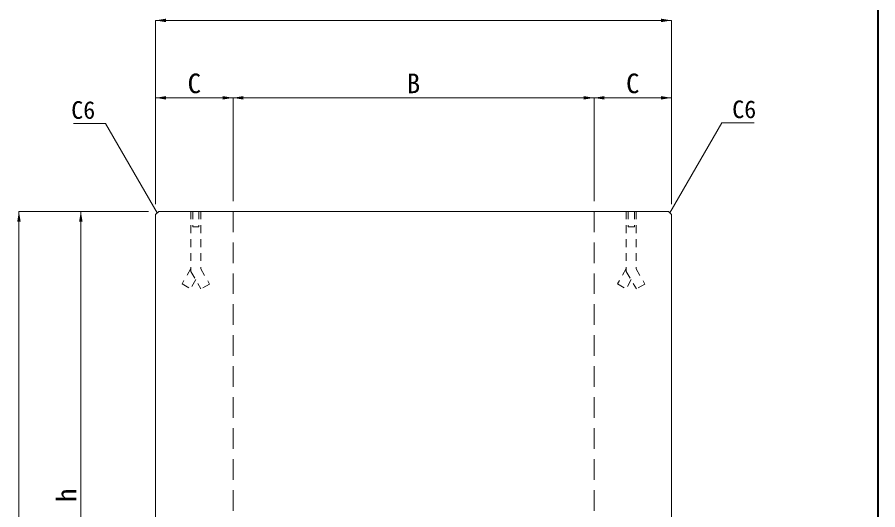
# Model space of a CAD drawing. Units: millimetres at full size; details may follow other scales. Extents: x 77366 to 106166, y -28085 to 6898.
# Drawn here: x 79697 to 81366, y -17107 to -16153 of the extents above; entities that cross this region are included whole.
import ezdxf
from ezdxf.enums import TextEntityAlignment as Align

# ---------------------------------------------------------------- set-up
doc = ezdxf.new("R2010")
doc.units = ezdxf.units.MM
doc.header["$LTSCALE"] = 50
doc.linetypes.add('USER1', pattern=[0.54, 0.3, -0.24])
doc.linetypes.add('USER2', pattern=[1.2, 0.8, -0.4])
for name, color, linetype, lineweight in [('図枠', 7, 'Continuous', 5), ('寸法線', 7, 'Continuous', 13), ('引出線', 4, 'Continuous', 13), ('本体', 2, 'Continuous', 20), ('ｲﾝｻｰﾄ', 3, 'USER1', 9)]:
    doc.layers.add(name, color=color, linetype=linetype, lineweight=lineweight)
doc.styles.add('ＭＳ ゴシック', font='')
doc.styles.get('ＭＳ ゴシック').set_extended_font_data('MS Gothic')

# ---------------------------------------------------------------- blocks, each defined once
blk = doc.blocks.new('filled_arrow')
at = {"color": 0, "linetype": 'Continuous', "lineweight": -2}
blk.add_solid([(7.5, 1.25), (0, 0), (7.5, -1.25)], dxfattribs=at)

msp = doc.modelspace()

# ---------------------------------------------------------------- linework, layer by layer
at = {"layer": '図枠', "lineweight": 40}
msp.add_line((81365.8, -15405.36), (81365.8, -20945.36), dxfattribs=at)
at = {"layer": '寸法線'}
for p, q in [((79965.8, -16159.22), (80965.8, -16159.22)), ((79965.8, -16515.22), (79965.8, -16159.22)), ((80965.8, -16515.22), (80965.8, -16159.22)), ((79965.8, -16309.22), (80115.8, -16309.22)), ((79965.8, -16515.22), (79965.8, -16309.22)), ((80115.8, -16509.22), (80115.8, -16309.22)), ((80115.8, -16309.22), (80815.8, -16309.22)), ((80115.8, -16509.22), (80115.8, -16309.22)), ((80815.8, -16509.22), (80815.8, -16309.22)), ((80815.8, -16309.22), (80965.8, -16309.22)), ((80815.8, -16509.22), (80815.8, -16309.22)), ((80965.8, -16515.22), (80965.8, -16309.22)), ((79700.8, -17779.22), (79700.8, -16529.22)), ((79951.8, -16529.22), (79700.8, -16529.22)), ((79820.8, -16529.22), (79820.8, -17629.22)), ((79951.8, -16529.22), (79820.8, -16529.22))]:
    msp.add_line(p, q, dxfattribs=at)
at = {"layer": '引出線'}
for points in [[(79968.8, -16532.22), (79868.73, -16358.91), (79806.34, -16358.91)], [(80962.8, -16532.22), (81063.65, -16357.55), (81126.04, -16357.55)]]:
    msp.add_lwpolyline(points, dxfattribs=at)
at = {"layer": '本体'}
for p, q in [((79965.8, -16535.22), (79971.8, -16529.22)), ((79971.8, -16529.22), (80959.8, -16529.22)), ((80965.8, -16535.22), (80959.8, -16529.22)), ((79965.8, -16535.22), (79965.8, -17779.22)), ((80965.8, -16535.22), (80965.8, -17779.22))]:
    msp.add_line(p, q, dxfattribs=at)
at = {"layer": '本体', "linetype": 'USER2', "lineweight": 9}
for p, q in [((80115.8, -16529.22), (80115.8, -17629.22)), ((80815.8, -16529.22), (80815.8, -17629.22))]:
    msp.add_line(p, q, dxfattribs=at)
at = {"layer": 'ｲﾝｻｰﾄ'}
for p, q in [((80034.3, -16529.22), (80034.3, -16645.7)), ((80034.3, -16529.22), (80053.3, -16529.22)), ((80037.72, -16529.22), (80037.72, -16559.22)), ((80049.88, -16529.22), (80049.88, -16559.22)), ((80053.3, -16529.22), (80053.3, -16640.61)), ((80878.3, -16529.22), (80878.3, -16645.7)), ((80878.3, -16529.22), (80897.3, -16529.22)), ((80881.72, -16529.22), (80881.72, -16559.22)), ((80893.88, -16529.22), (80893.88, -16559.22)), ((80897.3, -16529.22), (80897.3, -16640.61)), ((80037.72, -16559.22), (80049.88, -16559.22)), ((80881.72, -16559.22), (80893.88, -16559.22)), ((80034.3, -16639.9), (80017.08, -16669.72)), ((80034.3, -16645.7), (80053.75, -16679.4)), ((80053.3, -16640.61), (80070.21, -16669.9)), ((80878.3, -16639.9), (80861.08, -16669.72)), ((80878.3, -16645.7), (80897.75, -16679.4)), ((80897.3, -16640.61), (80914.21, -16669.9)), ((80043.8, -16661.45), (80033.53, -16679.22)), ((80887.8, -16661.45), (80877.53, -16679.22)), ((80017.08, -16669.72), (80033.53, -16679.22)), ((80070.21, -16669.9), (80053.75, -16679.4)), ((80861.08, -16669.72), (80877.53, -16679.22)), ((80914.21, -16669.9), (80897.75, -16679.4))]:
    msp.add_line(p, q, dxfattribs=at)

# ---------------------------------------------------------------- block references
at = {"layer": '寸法線', "xscale": 2.67, "yscale": 2.67}
for p in [(79965.8, -16159.22), (79965.8, -16309.22), (80115.8, -16309.22), (80815.8, -16309.22)]:
    msp.add_blockref('filled_arrow', p, dxfattribs=at)
for p, rotation in [((80965.8, -16159.22), 180), ((80115.8, -16309.22), 180), ((80815.8, -16309.22), 180), ((80965.8, -16309.22), 180), ((79700.8, -16529.22), 270), ((79820.8, -16529.22), 270)]:
    msp.add_blockref('filled_arrow', p, dxfattribs=dict(at, rotation=rotation))
at = {"layer": '引出線', "xscale": 0.133, "yscale": 0.133}
for p, rotation in [((79968.8, -16532.22), 120), ((80962.8, -16532.22), 60)]:
    msp.add_blockref('filled_arrow', p, dxfattribs=dict(at, rotation=rotation))

# ---------------------------------------------------------------- texts
at = {"layer": '寸法線', "style": 'ＭＳ ゴシック'}
for s, p in [('C', (80040.8, -16281.22)), ('B', (80465.8, -16281.22)), ('C', (80890.8, -16281.22))]:
    msp.add_text(s, height=37.98, dxfattribs=at).set_placement(p, align=Align.MIDDLE_CENTER)
msp.add_text('h', height=37.98, rotation=90, dxfattribs=at).set_placement((79792.8, -17079.22), align=Align.MIDDLE_CENTER)
at = {"layer": '引出線', "style": 'ＭＳ ゴシック'}
msp.add_text('C6', height=34.18, dxfattribs=at).set_placement((79848.73, -16315.71), align=Align.TOP_RIGHT)
msp.add_text('C6', height=34.18, dxfattribs=at).set_placement((81083.65, -16314.35), align=Align.TOP_LEFT)

doc.saveas('drawing.dxf')
